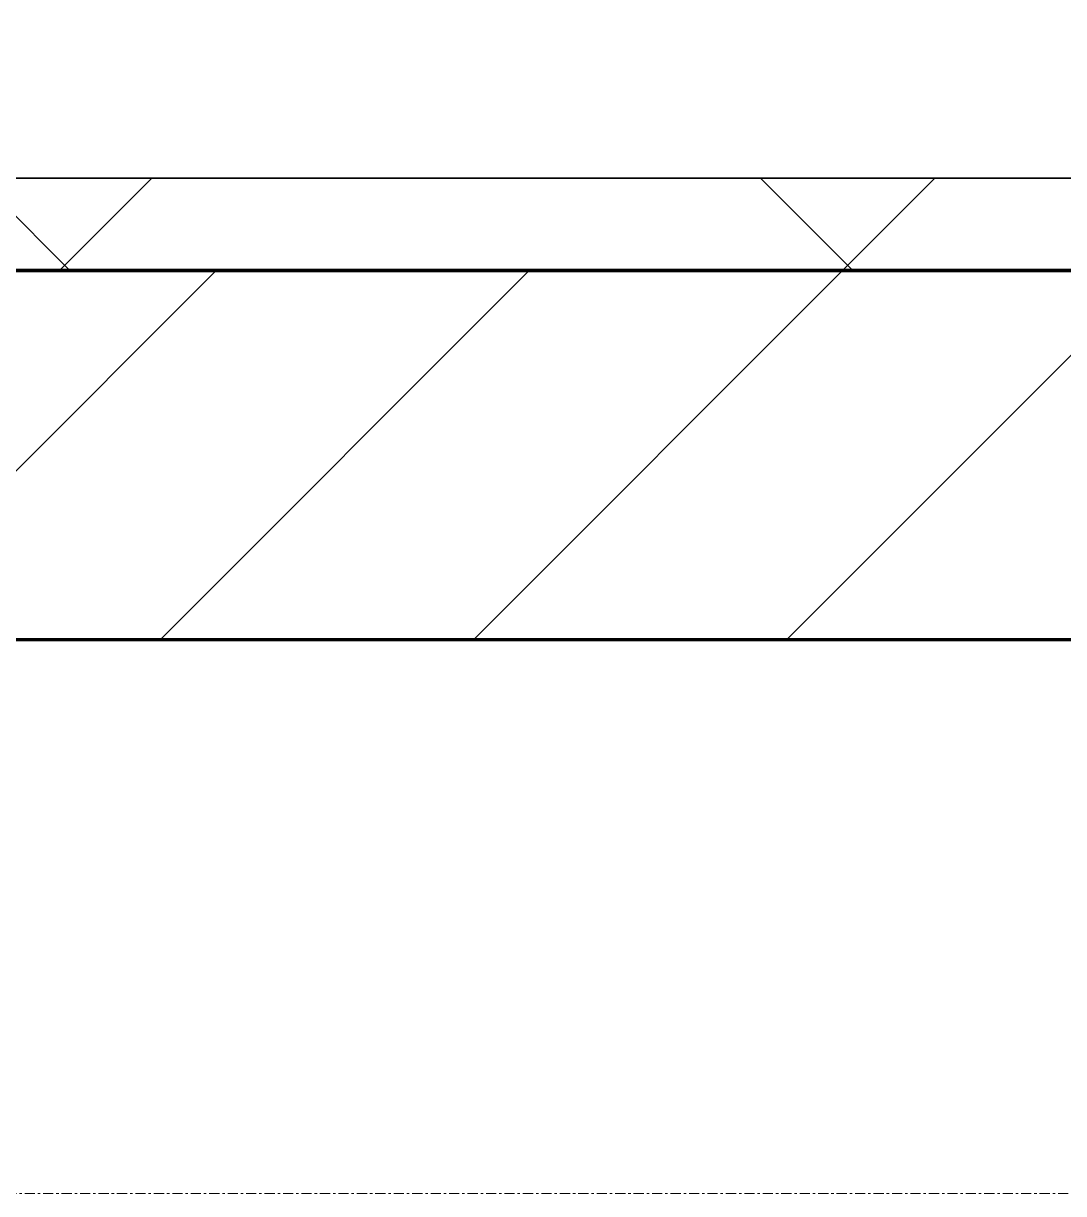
# Model space of a CAD drawing. Header units: millimetres. Extents: x -853432 to -773672, y -18171 to 22484.
# Drawn here: x -826489 to -825925, y -4321 to -3687 of the extents above; entities that cross this region are included whole.
import ezdxf
from ezdxf.xclip import XClip

# ---------------------------------------------------------------- set-up
doc = ezdxf.new("R2010")
doc.units = ezdxf.units.MM
doc.header["$XCLIPFRAME"] = 0
doc.linetypes.add('DPA_Grid _ Level 100', pattern=[10, 5.5, -1.6, 1.3, -1.6])
for name, color, linetype, lineweight in [('A-GLAZ-CURT', 2, 'Continuous', 9), ('A-WALL', 5, 'Continuous', 35), ('A-WALL-FNSH', 2, 'Continuous', 35), ('A-WALL-PATT', 1, 'Continuous', 35), ('S-GRID', 251, 'Continuous', 9)]:
    doc.layers.add(name, color=color, linetype=linetype, lineweight=lineweight)
doc.layers.add('A11_ALU.SOLID SHEET', color=2, linetype='Continuous')

# ---------------------------------------------------------------- blocks, each defined once
blk = doc.blocks.new('*U2464')
at = {"layer": 'S-GRID', "linetype": 'DPA_Grid _ Level 100'}
blk.add_line((57000, -7900), (-16649.52, -7900), dxfattribs=at)
blk = doc.blocks.new('PPLS-PP19_Custom Tile Pattern - Custom Tile Pattern-V101-4251-01 ENLARGED CONCOURSE LEVEL - REFLECTED CEILING PLAN - SHEET 2')
at = {"layer": 'A-GLAZ-CURT'}
for p, q in [((-300, 0), (300, 0)), ((300, 0), (-300, 0)), ((-222.32, 0), (-205, 0)), ((-205, 0), (-222.32, 0)), ((195.99, 0), (209.65, 0)), ((209.65, 0), (195.99, 0)), ((210.22, 0), (213.31, 0)), ((213.31, 0), (210.22, 0)), ((230.06, 0), (300, 0)), ((-300, -50), (300, -50)), ((300, -50), (-300, -50))]:
    blk.add_line(p, q, dxfattribs=at)
at = {"layer": 'A-GLAZ-CURT', "flags": 128}
for points in [[(-214.83, 0), (-207.71, 0), (-200.76, 0), (-194.02, 0), (-187.54, 0), (-181.38, 0), (-175.58, 0), (-170.25, 0), (-165.64, 0), (-162.01, 0), (-159.53, 0), (-157.46, 0), (-154.52, 0), (-149.42, 0), (-141.84, 0), (-132.81, 0), (-126.08, 0)], [(-203.46, 0), (-209.04, 0), (-215.73, 0), (-222.63, 0), (-229.72, 0), (-236.97, 0), (-244.39, 0), (-251.96, 0), (-259.67, 0), (-267.51, 0), (-275.48, 0), (-283.55, 0), (-291.73, 0), (-300, 0)], [(-134.52, 0), (-140.03, 0), (-145.5, 0), (-150.63, 0), (-155.53, 0), (-160.27, 0), (-164.95, 0), (-169.65, 0), (-174.47, 0), (-179.49, 0), (-184.81, 0), (-190.44, 0), (-196.37, 0), (-202.58, 0)], [(-125.17, 0), (-128.55, 0), (-134.16, 0)]]:
    blk.add_lwpolyline(points, dxfattribs=at)
at = {"layer": 'A-GLAZ-CURT'}
for points, knots in [([(-300, 0), (-284.65, 0), (-236.57, 0), (-174.61, 0), (-129.95, 0), (-110.8, 0), (-99.5, 0), (-91.46, 0)], [-5323.127839, -5323.127839, -5323.127839, -5323.127839, -4502.809032, -2700.551212, -1002.059161, -460.363443, 0, 0, 0, 0]), ([(-203.47, 0), (-206.99, 0), (-231.23, 0), (-262.56, 0), (-294.48, 0), (-300, 0)], [-15374.091084, -15374.091084, -15374.091084, -15374.091084, -15131.813646, -13729.592194, -13439.944408, -13439.944408, -13439.944408, -13439.944408]), ([(-137.88, 0), (-140.56, 0), (-147.66, 0), (-147.69, 0), (-158.72, 0), (-174.02, 0), (-185.59, 0), (-209.77, 0), (-232.01, 0), (-255.22, 0), (-262.59, 0), (-264.9, 0), (-265.4, 0)], [-3187.727384, -3187.727384, -3187.727384, -3187.727384, -2919.378265, -2477.344047, -2237.412286, -2029.680487, -1755.085331, -1400.429864, -858.079193, -543.655514, -208.940337, 0, 0, 0, 0]), ([(-258.6, 0), (-257.91, 0), (-254.26, 0), (-241.25, 0), (-225.99, 0), (-213.43, 0), (-207.06, 0), (-204.3, 0)], [-5722.54675, -5722.54675, -5722.54675, -5722.54675, -5657.471696, -5413.335975, -5017.494783, -4832.723979, -4685.575192, -4685.575192, -4685.575192, -4685.575192]), ([(-134.48, 0), (-136, 0), (-138.56, 0), (-149.31, 0), (-162.01, 0), (-177.91, 0), (-199.46, 0), (-216.65, 0), (-231.26, 0), (-233.46, 0), (-234, 0)], [-2691.152002, -2691.152002, -2691.152002, -2691.152002, -2418.507304, -2308.929706, -2113.765672, -1763.376603, -1422.553702, -978.033455, -846.069444, -682.911962, -682.911962, -682.911962, -682.911962]), ([(-223.63, 0), (-219.39, 0), (-212.19, 0), (-205.12, 0), (-203.47, 0)], [-5463.295695, -5463.295695, -5463.295695, -5463.295695, -5161.076232, -5068.793001, -5068.793001, -5068.793001, -5068.793001]), ([(-203.47, 0), (-203.38, 0), (-197.4, 0), (-185.8, 0), (-171.77, 0), (-158.7, 0), (-157.22, 0)], [-4670.834005, -4670.834005, -4670.834005, -4670.834005, -4666.091899, -4349.945572, -4000.813434, -3840.635403, -3840.635403, -3840.635403, -3840.635403]), ([(-202.92, 0), (-197.2, 0), (-186.6, 0), (-169.02, 0), (-152.12, 0), (-136.84, 0), (-127.33, 0), (-124.19, 0), (-123.43, 0), (-123.28, 0)], [-5058.607125, -5058.607125, -5058.607125, -5058.607125, -4739.070012, -4465.409639, -4149.119819, -3839.893365, -3647.167523, -3488.92562, -3439.852845, -3439.852845, -3439.852845, -3439.852845]), ([(-152.35, 0), (-151.03, 0), (-147.71, 0), (-143.57, 0), (-138.62, 0)], [-3494.978217, -3494.978217, -3494.978217, -3494.978217, -3371.022232, -3227.460399, -3227.460399, -3227.460399, -3227.460399]), ([(-134.49, 0), (-135.31, 0), (-139.98, 0), (-147.46, 0), (-150.03, 0), (-150.57, 0)], [-5555.250839, -5555.250839, -5555.250839, -5555.250839, -5508.838257, -5298.784692, -5196.16478, -5196.16478, -5196.16478, -5196.16478]), ([(-150.34, 0), (-150.07, 0), (-147.75, 0), (-142.6, 0), (-127.26, 0), (-107.3, 0), (-90.42, 0), (-75.26, 0), (-68.41, 0), (-65.12, 0), (-63.63, 0)], [-4948.728362, -4948.728362, -4948.728362, -4948.728362, -4883.323924, -4440.880425, -4054.690705, -3793.097032, -3402.597032, -3144.956779, -3050.982048, -2969.237017, -2969.237017, -2969.237017, -2969.237017]), ([(-65.85, 0), (-70.46, 0), (-83.95, 0), (-110.94, 0), (-130.52, 0), (-147.74, 0), (-149.07, 0)], [-7788.403577, -7788.403577, -7788.403577, -7788.403577, -7508.296369, -7004.680444, -6449.282163, -6277.220794, -6277.220794, -6277.220794, -6277.220794]), ([(-148.23, 0), (-146.94, 0), (-140.15, 0), (-137.64, 0), (-135.34, 0), (-134.77, 0)], [-6162.058746, -6162.058746, -6162.058746, -6162.058746, -6017.569127, -5560.701257, -5463.506987, -5463.506987, -5463.506987, -5463.506987]), ([(-86.16, 0), (-91.37, 0), (-104.13, 0), (-122.65, 0), (-139.03, 0), (-146.11, 0), (-146.95, 0)], [-1681.3698, -1681.3698, -1681.3698, -1681.3698, -1374.161226, -945.742622, -741.901385, -489.130243, -489.130243, -489.130243, -489.130243]), ([(-146.69, 0), (-146.59, 0), (-145.49, 0), (-140.59, 0), (-136.49, 0), (-134.93, 0)], [-420.34245, -420.34245, -420.34245, -420.34245, -406.956646, -290.263673, -210.171225, -210.171225, -210.171225, -210.171225]), ([(-134.6, 0), (-134.04, 0), (-132.27, 0), (-128.78, 0), (-126.5, 0)], [-5454.337409, -5454.337409, -5454.337409, -5454.337409, -5364.112219, -5231.017328, -5231.017328, -5231.017328, -5231.017328]), ([(-72.93, 0), (-75.51, 0), (-91.38, 0), (-114.07, 0), (-134.52, 0)], [-19442.345229, -19442.345229, -19442.345229, -19442.345229, -18935.241197, -17145.648796, -17145.648796, -17145.648796, -17145.648796]), ([(-127.41, 0), (-131.63, 0), (-133.16, 0), (-134.09, 0), (-134.15, 0)], [-8540.990293, -8540.990293, -8540.990293, -8540.990293, -8266.114998, -8246.473386, -8246.473386, -8246.473386, -8246.473386]), ([(-134.15, 0), (-133.32, 0), (-130.31, 0), (-117.33, 0), (-92.04, 0), (-74.02, 0), (-62.74, 0), (-60.36, 0), (-59.97, 0)], [-7657.439573, -7657.439573, -7657.439573, -7657.439573, -7293.749979, -6839.55839, -6236.997189, -5713.340575, -5140.470607, -5006.787413, -5006.787413, -5006.787413, -5006.787413]), ([(-118.78, 0), (-121.86, 0), (-125.68, 0), (-131.55, 0), (-133.86, 0)], [-5938.474035, -5938.474035, -5938.474035, -5938.474035, -5700.061948, -5567.319408, -5567.319408, -5567.319408, -5567.319408]), ([(-120.13, 0), (-120.14, 0), (-120.24, 0), (-121.3, 0), (-129.25, 0), (-133.82, 0)], [-2933.992132, -2933.992132, -2933.992132, -2933.992132, -2920.575025, -2840.280255, -2731.647847, -2731.647847, -2731.647847, -2731.647847]), ([(-113.43, 0), (-113.44, 0), (-113.96, 0), (-119.73, 0), (-125.43, 0), (-127.03, 0), (-127.41, 0)], [-328.499627, -328.499627, -328.499627, -328.499627, -282.672656, -98.539552, -24.539552, 0, 0, 0, 0]), ([(-126.5, 0), (-122.44, 0), (-108.71, 0), (-88.51, 0), (-72.74, 0), (-66.59, 0)], [-5231.017328, -5231.017328, -5231.017328, -5231.017328, -4994.692869, -4542.524482, -4110.085044, -4110.085044, -4110.085044, -4110.085044]), ([(-125.15, 0), (-124.93, 0), (-121.96, 0), (-113.01, 0), (-98.9, 0), (-85.29, 0), (-71.92, 0), (-66.32, 0), (-65.49, 0)], [-3362.7396, -3362.7396, -3362.7396, -3362.7396, -3342.215224, -3074.362186, -2902.289527, -2605.247022, -2322.099534, -2253.949912, -2253.949912, -2253.949912, -2253.949912]), ([(-122.08, 0), (-122.01, 0), (-121.69, 0), (-121.2, 0), (-120.88, 0)], [-3136.336417, -3136.336417, -3136.336417, -3136.336417, -3110.304437, -3035.164275, -3035.164275, -3035.164275, -3035.164275]), ([(-65.57, 0), (-69.61, 0), (-82.85, 0), (-99.51, 0), (-114.02, 0), (-117.28, 0), (-118.78, 0)], [-976.253315, -976.253315, -976.253315, -976.253315, -740.068933, -229.489605, -116.330425, 0, 0, 0, 0]), ([(-117.74, 0), (-117.19, 0), (-114.78, 0), (-113.43, 0), (-113.43, 0)], [-821.249067, -821.249067, -821.249067, -821.249067, -394.672656, -330.879064, -330.879064, -330.879064, -330.879064]), ([(-36.62, 0), (-36.62, 0), (-40.35, 0), (-44.32, 0), (-58.97, 0), (-85.2, 0), (-107.61, 0), (-116.56, 0), (-117.56, 0)], [-4069.478503, -4069.478503, -4069.478503, -4069.478503, -3858.647035, -3538.256648, -2842.901703, -2193.204658, -1433.981041, -985.49888, -985.49888, -985.49888, -985.49888]), ([(-115.82, 0), (-114.96, 0), (-110.41, 0), (-96.78, 0), (-71.33, 0), (-42.53, 0), (-13.28, 0), (-0.36, 0), (3.43, 0)], [-5724.064692, -5724.064692, -5724.064692, -5724.064692, -5430.283136, -5103.229623, -4799.173296, -4065.652676, -3589.737505, -3310.222536, -3310.222536, -3310.222536, -3310.222536]), ([(-65.58, 0), (-67.87, 0), (-78.24, 0), (-94, 0), (-112.01, 0), (-114.94, 0), (-115.63, 0)], [-1328.112012, -1328.112012, -1328.112012, -1328.112012, -1208.454564, -789.402658, -501.969187, -243.577221, -243.577221, -243.577221, -243.577221]), ([(-91.46, 0), (-90.09, 0), (-84.7, 0), (-77.43, 0), (-72.73, 0), (-72.64, 0), (-72.64, 0)], [-19832.387487, -19832.387487, -19832.387487, -19832.387487, -19753.885894, -19541.04734, -19478.625389, -19471.062469, -19471.062469, -19471.062469, -19471.062469]), ([(-65.55, 0), (-66.66, 0), (-73.73, 0), (-80.63, 0), (-86.16, 0)], [-2097.571909, -2097.571909, -2097.571909, -2097.571909, -2007.031671, -1681.3698, -1681.3698, -1681.3698, -1681.3698]), ([(-65.6, 0), (-66.1, 0), (-72.72, 0), (-77.83, 0), (-82.66, 0), (-83.28, 0), (-83.28, 0)], [-2034.659922, -2034.659922, -2034.659922, -2034.659922, -2006.592567, -1646.621388, -1424.436217, -1393.971743, -1393.971743, -1393.971743, -1393.971743]), ([(-83.28, 0), (-83.28, 0), (-82.91, 0), (-76.14, 0), (-62.97, 0), (-48.14, 0), (-36.49, 0), (-33.57, 0), (-29.94, 0), (-28.57, 0)], [-1393.4169, -1393.4169, -1393.4169, -1393.4169, -1353.722004, -1274.333717, -1073.56893, -651.549973, -296.515819, -83.513472, 0, 0, 0, 0]), ([(2.97, 0), (-1.79, 0), (-21, 0), (-47.14, 0), (-64.67, 0), (-66.08, 0)], [-3997.158779, -3997.158779, -3997.158779, -3997.158779, -3745.412743, -2981.410125, -2557.759638, -2557.759638, -2557.759638, -2557.759638]), ([(-26.75, 0), (-27.82, 0), (-36.18, 0), (-49.45, 0), (-61, 0), (-65.58, 0)], [-8718.362214, -8718.362214, -8718.362214, -8718.362214, -8532.293389, -8073.216054, -7793.874339, -7793.874339, -7793.874339, -7793.874339]), ([(-65.52, 0), (-64.46, 0), (-59.28, 0), (-54.4, 0), (-48.53, 0), (-30.79, 0), (-18.88, 0), (-2.21, 0), (3.44, 0)], [-4084.634736, -4084.634736, -4084.634736, -4084.634736, -4008.285538, -3689.699207, -3546.54457, -3315.260113, -2864.387349, -2513.176392, -2513.176392, -2513.176392, -2513.176392]), ([(-29.03, 0), (-33.97, 0), (-43.74, 0), (-55.8, 0), (-63.26, 0), (-65.46, 0)], [-2680.714891, -2680.714891, -2680.714891, -2680.714891, -2413.671296, -2161.752162, -2037.343317, -2037.343317, -2037.343317, -2037.343317]), ([(-65.06, 0), (-64.99, 0), (-62.57, 0), (-53.63, 0), (-34.42, 0), (-29.82, 0), (-29.19, 0)], [-2331.675955, -2331.675955, -2331.675955, -2331.675955, -2315.303971, -1809.437387, -963.711516, -666.19313, -666.19313, -666.19313, -666.19313]), ([(9.32, 0), (9.08, 0), (7.65, 0), (2.57, 0), (-12.23, 0), (-25.64, 0), (-40, 0), (-53.92, 0), (-62.49, 0), (-64.92, 0)], [-2922.926651, -2922.926651, -2922.926651, -2922.926651, -2882.788014, -2720.818881, -2518.50168, -2125.455881, -1792.521578, -1466.981642, -1339.674715, -1339.674715, -1339.674715, -1339.674715]), ([(-36.33, 0), (-36.43, 0), (-37.27, 0), (-45.02, 0), (-46.13, 0), (-56.72, 0), (-63.69, 0), (-64.88, 0)], [-1855.773136, -1855.773136, -1855.773136, -1855.773136, -1810.870157, -1672.078046, -1405.135169, -1060.00838, -989.745672, -989.745672, -989.745672, -989.745672]), ([(-63.63, 0), (-61.49, 0), (-57.39, 0), (-54.49, 0), (-45.2, 0), (-40.79, 0), (-40.46, 0), (-40.44, 0)], [-2969.237017, -2969.237017, -2969.237017, -2969.237017, -2851.217951, -2734.127174, -2474.780881, -2410.990208, -2350.645972, -2350.645972, -2350.645972, -2350.645972]), ([(-58.83, 0), (-58.37, 0), (-57.29, 0), (-54.23, 0), (-46.33, 0), (-42.62, 0), (-41.76, 0)], [-4859.52896, -4859.52896, -4859.52896, -4859.52896, -4680.891996, -4469.85053, -4321.566175, -4270.495146, -4270.495146, -4270.495146, -4270.495146]), ([(-51.83, 0), (-51.83, 0), (-51.78, 0), (-47.4, 0), (-46.01, 0), (-40.22, 0), (-36.78, 0)], [-632.814994, -632.814994, -632.814994, -632.814994, -627.965721, -508.377888, -260.442412, 0, 0, 0, 0]), ([(76.63, 0), (74.8, 0), (67.65, 0), (53.52, 0), (37, 0), (24.07, 0), (12.82, 0), (-2.9, 0), (-20.62, 0), (-32.81, 0), (-44.85, 0), (-51.43, 0), (-51.79, 0)], [-3095.572228, -3095.572228, -3095.572228, -3095.572228, -2950.589685, -2634.532728, -2313.748533, -2106.613311, -1925.670641, -1617.263037, -1290.787923, -1039.307308, -819.71621, -644.910881, -644.910881, -644.910881, -644.910881]), ([(-41.76, 0), (-39.9, 0), (-37.72, 0), (-36.92, 0), (-36.77, 0)], [-4270.495146, -4270.495146, -4270.495146, -4270.495146, -4161.040818, -4106.245333, -4106.245333, -4106.245333, -4106.245333]), ([(-36.78, 0), (-32.43, 0), (-19.22, 0), (8.83, 0), (42.42, 0), (64.91, 0), (72.32, 0)], [-6191.144455, -6191.144455, -6191.144455, -6191.144455, -5862.463379, -5340.621928, -4573.028122, -4142.088844, -4142.088844, -4142.088844, -4142.088844]), ([(-36.29, 0), (-36.29, 0), (-34.66, 0), (-28.88, 0), (-26.95, 0), (-26.54, 0)], [-9150.272121, -9150.272121, -9150.272121, -9150.272121, -9057.163041, -8919.836787, -8834.607043, -8834.607043, -8834.607043, -8834.607043]), ([(2.81, 0), (-4.74, 0), (-16.67, 0), (-34.76, 0), (-36.04, 0)], [-9880.810509, -9880.810509, -9880.810509, -9880.810509, -9424.652049, -9182.880979, -9182.880979, -9182.880979, -9182.880979]), ([(-33.34, 0), (-33.34, 0), (-32.93, 0), (-31.16, 0), (-30.52, 0)], [-2415.024266, -2415.024266, -2415.024266, -2415.024266, -2357.633367, -2323.618664, -2323.618664, -2323.618664, -2323.618664]), ([(3.35, 0), (2.55, 0), (-4.89, 0), (-17.84, 0), (-30.57, 0), (-31.82, 0), (-32, 0)], [-3374.087445, -3374.087445, -3374.087445, -3374.087445, -3333.063701, -2994.501669, -2698.150104, -2614.070998, -2614.070998, -2614.070998, -2614.070998]), ([(-30.76, 0), (-30.73, 0), (-29.99, 0), (-23.47, 0), (-15.75, 0), (-15.19, 0)], [-54176.191683, -54176.191683, -54176.191683, -54176.191683, -54157.274271, -53749.15266, -53717.791567, -53717.791567, -53717.791567, -53717.791567]), ([(-30.52, 0), (-27.11, 0), (-17.83, 0), (5.99, 0), (22.06, 0), (37.44, 0), (45.92, 0), (57.76, 0), (64.47, 0), (72.74, 0), (75.22, 0), (76.03, 0), (76.21, 0)], [-2323.618664, -2323.618664, -2323.618664, -2323.618664, -2142.497158, -1716.209403, -1206.526904, -1089.329421, -901.315459, -753.071572, -495.328968, -421.953223, -334.951786, -290.452333, -290.452333, -290.452333, -290.452333]), ([(-13, 0), (-14.35, 0), (-17.68, 0), (-25.97, 0), (-29.52, 0), (-30.21, 0)], [-55207.591944, -55207.591944, -55207.591944, -55207.591944, -54789.006179, -54461.685999, -54290.791712, -54290.791712, -54290.791712, -54290.791712]), ([(3.43, 0), (2.72, 0), (-2.67, 0), (-13.89, 0), (-24.92, 0), (-29.03, 0)], [-3348.927966, -3348.927966, -3348.927966, -3348.927966, -3285.499107, -2903.012179, -2680.714891, -2680.714891, -2680.714891, -2680.714891]), ([(-28.98, 0), (-28.66, 0), (-27.39, 0), (-24.45, 0), (-22.56, 0)], [-166.548282, -166.548282, -166.548282, -166.548282, -102.06493, 0, 0, 0, 0]), ([(-28.57, 0), (-26.93, 0), (-20.29, 0), (-11.45, 0), (-1.78, 0), (3.29, 0)], [-5361.429781, -5361.429781, -5361.429781, -5361.429781, -5261.36855, -5050.479954, -4785.90057, -4785.90057, -4785.90057, -4785.90057]), ([(-22.56, 0), (-20.27, 0), (-17.03, 0), (-11.36, 0), (-7.66, 0), (-6.6, 0), (-6.44, 0)], [-56468.192263, -56468.192263, -56468.192263, -56468.192263, -56344.022017, -56303.229861, -56166.290093, -56124.392176, -56124.392176, -56124.392176, -56124.392176]), ([(-6.54, 0), (-6.73, 0), (-7.2, 0), (-7.6, 0), (-7.79, 0)], [-56009.792147, -56009.792147, -56009.792147, -56009.792147, -55949.290093, -55895.192118, -55895.192118, -55895.192118, -55895.192118]), ([(-2.63, 0), (-2.47, 0), (-1.52, 0), (1.24, 0), (3.34, 0)], [-226.825321, -226.825321, -226.825321, -226.825321, -220.269177, -211.313625, -211.313625, -211.313625, -211.313625]), ([(3.31, 0), (2.33, 0), (0.21, 0), (-1.67, 0), (-2.25, 0)], [-254.915932, -254.915932, -254.915932, -254.915932, -246.234814, -234.646884, -234.646884, -234.646884, -234.646884]), ([(3.35, 0), (4.05, 0), (16.45, 0), (42.82, 0), (88.72, 0), (120.63, 0), (138.28, 0), (138.53, 0)], [-431.982743, -431.982743, -431.982743, -431.982743, -429.606584, -390.253598, -346.313304, -291.370682, -290.5735, -290.5735, -290.5735, -290.5735]), ([(31.18, 0), (25.97, 0), (16.8, 0), (7.48, 0), (3.36, 0)], [-4496.803627, -4496.803627, -4496.803627, -4496.803627, -4222.080604, -4004.009765, -4004.009765, -4004.009765, -4004.009765]), ([(30.82, 0), (29.27, 0), (20.27, 0), (11.14, 0), (3.36, 0)], [-10462.034656, -10462.034656, -10462.034656, -10462.034656, -10363.088938, -9892.0002, -9892.0002, -9892.0002, -9892.0002]), ([(3.43, 0), (4.55, 0), (8, 0), (15.97, 0), (22.54, 0), (24.49, 0)], [-211.182196, -211.182196, -211.182196, -211.182196, -206.416616, -198.214427, -187.717507, -187.717507, -187.717507, -187.717507]), ([(70.61, 0), (66.16, 0), (55.8, 0), (39.61, 0), (25.57, 0), (11.62, 0), (4.21, 0)], [-4647.237329, -4647.237329, -4647.237329, -4647.237329, -4326.416877, -4098.545751, -3766.694881, -3388.610552, -3388.610552, -3388.610552, -3388.610552]), ([(8.33, 0), (8.19, 0), (7.49, 0), (5.88, 0), (4.3, 0)], [-3574.286521, -3574.286521, -3574.286521, -3574.286521, -3526.962355, -3375.715047, -3375.715047, -3375.715047, -3375.715047]), ([(4.31, 0), (4.35, 0), (7.22, 0), (9.64, 0), (10.14, 0), (10.18, 0)], [-3288.292483, -3288.292483, -3288.292483, -3288.292483, -3285.047089, -3066.359526, -3044.715262, -3044.715262, -3044.715262, -3044.715262]), ([(72.04, 0), (67.35, 0), (55.09, 0), (35.84, 0), (15.37, 0), (7.78, 0), (4.43, 0)], [-344.148763, -344.148763, -344.148763, -344.148763, -330.153101, -307.516438, -285.83788, -258.111572, -258.111572, -258.111572, -258.111572]), ([(4.44, 0), (7.66, 0), (13.56, 0), (21.24, 0), (24.62, 0), (24.72, 0), (24.72, 0)], [-4765.715361, -4765.715361, -4765.715361, -4765.715361, -4596.498881, -4445.288762, -4384.376941, -4376.041937, -4376.041937, -4376.041937, -4376.041937]), ([(4.49, 0), (5.28, 0), (11.25, 0), (15.02, 0), (22.91, 0), (31, 0), (39.04, 0), (51.19, 0), (58.74, 0), (61.34, 0), (61.45, 0)], [-2490.960632, -2490.960632, -2490.960632, -2490.960632, -2439.246196, -2084.094819, -1956.422387, -1818.904206, -1645.594513, -1443.202566, -1228.752106, -1120.932285, -1120.932285, -1120.932285, -1120.932285]), ([(24.69, 0), (24.54, 0), (20.99, 0), (15.48, 0), (10.8, 0), (9.63, 0)], [-4368.572414, -4368.572414, -4368.572414, -4368.572414, -4306.476363, -4080.000647, -3772.857994, -3772.857994, -3772.857994, -3772.857994]), ([(18.16, 0), (19.15, 0), (24.25, 0), (25.66, 0), (26.12, 0)], [-5700.113719, -5700.113719, -5700.113719, -5700.113719, -5554.232259, -5302.431367, -5302.431367, -5302.431367, -5302.431367]), ([(114.39, 0), (114.2, 0), (112.08, 0), (105.42, 0), (92.38, 0), (85.59, 0), (74.4, 0), (62.26, 0), (51.85, 0), (43.81, 0), (29.53, 0), (20.67, 0), (18.85, 0), (18.16, 0)], [-8148.58938, -8148.58938, -8148.58938, -8148.58938, -8105.191388, -7723.759874, -7531.75727, -7135.649961, -6924.452779, -6738.82075, -6548.303034, -6314.283804, -6135.05769, -5972.647715, -5832.674503, -5832.674503, -5832.674503, -5832.674503]), ([(27.44, 0), (27.9, 0), (29.54, 0), (38.07, 0), (52.9, 0), (66.63, 0), (72.34, 0)], [-5037.309798, -5037.309798, -5037.309798, -5037.309798, -4887.603822, -4705.298446, -4353.683244, -3990.32957, -3990.32957, -3990.32957, -3990.32957]), ([(27.89, 0), (29.09, 0), (33.4, 0), (48.37, 0), (71.92, 0), (100.57, 0), (116.36, 0), (128.63, 0), (128.95, 0)], [-147.777612, -147.777612, -147.777612, -147.777612, -135.792042, -118.513713, -97.899267, -63.759246, -39.050993, -35.895543, -35.895543, -35.895543, -35.895543]), ([(53.18, 0), (53.06, 0), (52.22, 0), (44.99, 0), (36.46, 0), (30.82, 0)], [-622.740158, -622.740158, -622.740158, -622.740158, -566.066452, -360.610861, 0, 0, 0, 0]), ([(136.44, 0), (121.66, 0), (86.93, 0), (51.16, 0), (31.18, 0)], [-106.750556, -106.750556, -106.750556, -106.750556, -59.610984, 0, 0, 0, 0]), ([(168.37, 0), (167.68, 0), (162.47, 0), (147.02, 0), (109.77, 0), (76.86, 0), (57.82, 0), (46.51, 0), (41.18, 0), (36.02, 0), (35.54, 0), (35.54, 0)], [-543.375029, -543.375029, -543.375029, -543.375029, -530.793311, -458.593899, -401.860199, -357.622665, -341.267687, -334.000314, -326.15566, -319.318397, -317.489778, -317.489778, -317.489778, -317.489778]), ([(36.29, 0), (37.77, 0), (48.82, 0), (64.79, 0), (95.91, 0), (124.45, 0), (132.42, 0), (134.6, 0)], [-314.598523, -314.598523, -314.598523, -314.598523, -305.899624, -287.17622, -249.500363, -194.761443, -152.241002, -152.241002, -152.241002, -152.241002]), ([(61.47, 0), (61.47, 0), (61.21, 0), (54.61, 0), (53.71, 0), (53.56, 0)], [-1113.311073, -1113.311073, -1113.311073, -1113.311073, -1096.402191, -891.204116, -747.28819, -747.28819, -747.28819, -747.28819]), ([(76.22, 0), (75.58, 0), (73.64, 0), (71.05, 0), (70.61, 0)], [-193.634889, -193.634889, -193.634889, -193.634889, -31.537676, 0, 0, 0, 0]), ([(103.09, 0), (101.08, 0), (90.96, 0), (80.58, 0), (72.3, 0)], [-375.435014, -375.435014, -375.435014, -375.435014, -369.147452, -344.408246, -344.408246, -344.408246, -344.408246]), ([(72.97, 0), (73.22, 0), (76.54, 0), (84.83, 0), (86.01, 0), (92.51, 0), (94.33, 0)], [-3976.823525, -3976.823525, -3976.823525, -3976.823525, -3960.84581, -3759.045785, -3336.541051, -2783.776468, -2783.776468, -2783.776468, -2783.776468]), ([(73.07, 0), (73.64, 0), (78.01, 0), (82.12, 0), (83.66, 0)], [-4127.429637, -4127.429637, -4127.429637, -4127.429637, -4094.177415, -3869.465285, -3869.465285, -3869.465285, -3869.465285]), ([(94.4, 0), (94.4, 0), (94.64, 0), (99.11, 0), (108.97, 0), (120.79, 0), (132.66, 0), (139.91, 0), (141.24, 0)], [-2348.345796, -2348.345796, -2348.345796, -2348.345796, -2310.419338, -2233.599744, -2052.234781, -1843.028543, -1530.39897, -1458.938557, -1458.938557, -1458.938557, -1458.938557]), ([(129.02, 0), (129.02, 0), (124.41, 0), (122.35, 0), (114.96, 0), (108.04, 0), (103.09, 0)], [-35.386604, -35.386604, -35.386604, -35.386604, -31.430235, -22.807238, -15.488593, 0, 0, 0, 0]), ([(141.28, 0), (138.67, 0), (133.89, 0), (126.24, 0), (118.6, 0), (114.23, 0), (111.98, 0), (105.66, 0), (105.23, 0), (105.23, 0)], [-9840.546793, -9840.546793, -9840.546793, -9840.546793, -9677.714971, -9567.007022, -9453.21225, -9220.200448, -9012.77275, -8966.157302, -8929.495943, -8929.495943, -8929.495943, -8929.495943]), ([(105.26, 0), (105.52, 0), (111.01, 0), (112.65, 0), (113.59, 0)], [-8920.561005, -8920.561005, -8920.561005, -8920.561005, -8814.835624, -8577.462505, -8577.462505, -8577.462505, -8577.462505]), ([(128.58, 0), (128.8, 0), (130.16, 0), (139.26, 0), (152.67, 0), (161.24, 0), (162.19, 0), (162.75, 0)], [-633.326174, -633.326174, -633.326174, -633.326174, -627.736123, -618.981161, -602.094757, -592.980799, -581.414464, -581.414464, -581.414464, -581.414464]), ([(137.1, 0), (136, 0), (133.64, 0), (129.87, 0), (129.11, 0)], [-670.405967, -670.405967, -670.405967, -670.405967, -651.020627, -640.742133, -640.742133, -640.742133, -640.742133]), ([(141.29, 0), (148.07, 0), (164.59, 0), (185.23, 0), (193.62, 0), (194.69, 0), (194.79, 0)], [-1458.168626, -1458.168626, -1458.168626, -1458.168626, -1095.004608, -529.74427, -295.064701, -265.121568, -265.121568, -265.121568, -265.121568]), ([(157.9, 0), (156.77, 0), (151.85, 0), (146.05, 0), (142.4, 0)], [-10292.955006, -10292.955006, -10292.955006, -10292.955006, -10098.273015, -9864.081881, -9864.081881, -9864.081881, -9864.081881]), ([(193.8, 0), (193.33, 0), (190.11, 0), (183.13, 0), (171, 0), (161.95, 0), (161.28, 0), (158.35, 0), (157.85, 0), (157.77, 0)], [-11665.349007, -11665.349007, -11665.349007, -11665.349007, -11565.880756, -11105.624034, -10839.086983, -10768.332124, -10666.779182, -10580.760289, -10550.278881, -10550.278881, -10550.278881, -10550.278881]), ([(209.53, 0), (208.11, 0), (193.7, 0), (177.41, 0), (159.34, 0), (158.33, 0), (158.3, 0)], [-192.73867, -192.73867, -192.73867, -192.73867, -187.987675, -143.776725, -129.632772, -123.352749, -123.352749, -123.352749, -123.352749]), ([(159.07, 0), (159.13, 0), (160.84, 0), (165.21, 0), (174.15, 0), (185.98, 0), (208.82, 0), (219.42, 0), (230.06, 0)], [-115.643202, -115.643202, -115.643202, -115.643202, -114.681583, -87.660824, -65.295536, -41.623857, -24.459831, 0, 0, 0, 0]), ([(162.75, 0), (165.4, 0), (170.91, 0), (172.61, 0), (172.61, 0)], [-111.264224, -111.264224, -111.264224, -111.264224, -56.742688, -19.085662, -19.085662, -19.085662, -19.085662]), ([(209.95, 0), (208.01, 0), (196.2, 0), (182.99, 0), (174.27, 0), (169.67, 0), (168.99, 0)], [-8813.02241, -8813.02241, -8813.02241, -8813.02241, -8717.832359, -8253.978395, -8152.463617, -8069.855175, -8069.855175, -8069.855175, -8069.855175]), ([(210.18, 0), (208.35, 0), (202.78, 0), (187.54, 0), (175.3, 0), (169.49, 0)], [-194.454786, -194.454786, -194.454786, -194.454786, -184.406837, -162.427601, -142.916156, -142.916156, -142.916156, -142.916156]), ([(171.51, 0), (176.48, 0), (193.23, 0), (201.73, 0), (207.19, 0), (209.69, 0), (210.19, 0)], [-7971.819559, -7971.819559, -7971.819559, -7971.819559, -7784.112253, -7606.717214, -7289.299508, -7212.453922, -7212.453922, -7212.453922, -7212.453922]), ([(172.07, 0), (177.66, 0), (187.87, 0), (201.08, 0), (207.47, 0), (213.96, 0), (215.11, 0)], [-255.364076, -255.364076, -255.364076, -255.364076, -237.955587, -223.92608, -215.862851, -208.75215, -208.75215, -208.75215, -208.75215]), ([(300, 0), (286.53, 0), (256.04, 0), (225.48, 0), (210.18, 0)], [-285.253232, -285.253232, -285.253232, -285.253232, -244.693688, -193.463038, -193.463038, -193.463038, -193.463038]), ([(215.22, 0), (214.62, 0), (212.66, 0), (210.92, 0), (210.18, 0)], [-203.825446, -203.825446, -203.825446, -203.825446, -198.527383, -194.463812, -194.463812, -194.463812, -194.463812]), ([(247.1, 0), (246.76, 0), (245.04, 0), (238.34, 0), (226.56, 0), (221.89, 0), (214.26, 0), (210.2, 0)], [-9649.085549, -9649.085549, -9649.085549, -9649.085549, -9581.591397, -9406.094246, -9221.510254, -9016.44624, -8816.994064, -8816.994064, -8816.994064, -8816.994064]), ([(210.85, 0), (211.78, 0), (216.42, 0), (241.96, 0), (266.73, 0), (281.71, 0), (291.71, 0), (296.52, 0), (297.86, 0), (298.09, 0)], [-7179.657833, -7179.657833, -7179.657833, -7179.657833, -7042.621073, -6582.165592, -6068.460911, -5766.029927, -5566.724884, -5280.360606, -5199.253518, -5199.253518, -5199.253518, -5199.253518]), ([(300, 0), (288.22, 0), (262, 0), (230.43, 0), (219.94, 0), (219.02, 0)], [-12528.858583, -12528.858583, -12528.858583, -12528.858583, -11905.454923, -11162.864862, -10856.732305, -10856.732305, -10856.732305, -10856.732305]), ([(219.9, 0), (220.86, 0), (227.84, 0), (242.06, 0), (246.54, 0), (246.96, 0)], [-10670.940496, -10670.940496, -10670.940496, -10670.940496, -10511.382485, -9925.173265, -9834.877357, -9834.877357, -9834.877357, -9834.877357]), ([(284.76, 0), (284.76, 0), (285.09, 0), (287.47, 0), (293.59, 0), (297.76, 0), (300, 0)], [-4110.630118, -4110.630118, -4110.630118, -4110.630118, -4053.389046, -3959.664717, -3862.421465, -3746.95702, -3746.95702, -3746.95702, -3746.95702]), ([(297.38, 0), (295.84, 0), (291.62, 0), (285.38, 0), (284.87, 0)], [-4803.172655, -4803.172655, -4803.172655, -4803.172655, -4358.271401, -4143.037883, -4143.037883, -4143.037883, -4143.037883])]:
    blk.add_open_spline(points, degree=3, knots=knots, dxfattribs=at)
for points in [[(-135.39, 0), (-155.39, 0), (-178.03, 0), (-203.34, 0)], [(-134.51, 0), (-130.59, 0), (-127.35, 0), (-125.15, 0)], [(-63.96, 0), (-64.03, 0), (-64.58, 0), (-65.4, 0)], [(-39.84, 0), (-39.08, 0), (-38.11, 0), (-37.36, 0)], [(-15.19, 0), (-13.28, 0), (-5.66, 0), (2.7, 0)], [(24.49, 0), (25.23, 0), (25.72, 0), (26.04, 0)], [(80.35, 0), (79.57, 0), (78.27, 0), (76.63, 0)], [(84.06, 0), (83.48, 0), (82.41, 0), (81.72, 0)], [(168.74, 0), (168.74, 0), (169.81, 0), (171.51, 0)], [(195.11, 0), (194.91, 0), (194.44, 0), (193.8, 0)]]:
    blk.add_open_spline(points, degree=3, dxfattribs=at)
blk = doc.blocks.new('PPLS-PP19_Custom Tile Pattern - Custom Tile Pattern-V102-4251-01 ENLARGED CONCOURSE LEVEL - REFLECTED CEILING PLAN - SHEET 2')
at = {"layer": 'A-GLAZ-CURT'}
for p, q in [((-300, 0), (-122.37, 0)), ((299.61, 0), (-300, 0)), ((-293.07, 0), (-275.75, 0)), ((-275.75, 0), (-293.07, 0)), ((-300, -50), (299.61, -50)), ((299.61, -50), (-300, -50))]:
    blk.add_line(p, q, dxfattribs=at)
at = {"layer": 'A-GLAZ-CURT', "flags": 128}
for points in [[(-300, 0), (-291.56, 0), (-283.3, 0), (-275.2, 0), (-267.26, 0), (-259.45, 0), (-251.93, 0)], [(-251.96, 0), (-259.67, 0), (-267.51, 0), (-275.48, 0), (-283.55, 0), (-291.73, 0), (-300, 0)], [(-125.17, 0), (-128.55, 0), (-134.16, 0), (-140.03, 0), (-145.5, 0), (-150.63, 0), (-155.53, 0), (-160.27, 0), (-164.95, 0), (-169.65, 0), (-174.47, 0), (-179.49, 0), (-184.81, 0), (-190.44, 0), (-196.37, 0), (-202.58, 0), (-209.04, 0), (-215.73, 0), (-222.63, 0), (-229.72, 0), (-236.97, 0), (-244.39, 0), (-251.93, 0)], [(-251.77, 0), (-244.2, 0), (-236.74, 0), (-229.36, 0), (-222.06, 0), (-214.83, 0), (-207.71, 0), (-200.76, 0), (-194.02, 0), (-187.54, 0), (-181.38, 0), (-175.58, 0), (-170.25, 0), (-165.64, 0), (-162.01, 0), (-159.53, 0), (-157.46, 0), (-154.52, 0), (-149.42, 0), (-141.84, 0), (-132.81, 0), (-126.08, 0)]]:
    blk.add_lwpolyline(points, dxfattribs=at)
at = {"layer": 'A-GLAZ-CURT'}
for points, knots in [([(-300, 0), (-284.65, 0), (-268.39, 0), (-253.32, 0), (-252.19, 0)], [-5323.127839, -5323.127839, -5323.127839, -5323.127839, -4502.809032, -4435.939865, -4435.939865, -4435.939865, -4435.939865]), ([(-253.04, 0), (-262.78, 0), (-278.03, 0), (-294.48, 0), (-300, 0)], [-14311.641192, -14311.641192, -14311.641192, -14311.641192, -13729.592194, -13439.944408, -13439.944408, -13439.944408, -13439.944408]), ([(-137.88, 0), (-140.56, 0), (-147.66, 0), (-147.69, 0), (-158.72, 0), (-174.02, 0), (-185.59, 0), (-209.77, 0), (-232.01, 0), (-255.22, 0), (-262.59, 0), (-264.9, 0), (-265.4, 0)], [-3187.727384, -3187.727384, -3187.727384, -3187.727384, -2919.378265, -2477.344047, -2237.412286, -2029.680487, -1755.085331, -1400.429864, -858.079193, -543.655514, -208.940337, 0, 0, 0, 0]), ([(-258.6, 0), (-257.91, 0), (-256.1, 0), (-253.78, 0), (-252.33, 0)], [-5722.54675, -5722.54675, -5722.54675, -5722.54675, -5657.471696, -5568.921334, -5568.921334, -5568.921334, -5568.921334]), ([(-251.94, 0), (-249.5, 0), (-239.46, 0), (-225.99, 0), (-213.1, 0), (-200.2, 0), (-191, 0), (-184.75, 0), (-183.92, 0)], [-5560.965783, -5560.965783, -5560.965783, -5560.965783, -5413.335975, -5017.494783, -4832.723979, -4666.091899, -4349.945572, -4301.511651, -4301.511651, -4301.511651, -4301.511651]), ([(-182.99, 0), (-192.92, 0), (-214.74, 0), (-238.61, 0), (-251.92, 0)], [-15858.400238, -15858.400238, -15858.400238, -15858.400238, -15131.813646, -14333.949013, -14333.949013, -14333.949013, -14333.949013])]:
    blk.add_open_spline(points, degree=3, knots=knots, dxfattribs=at)
blk.add_open_spline([(-251.92, 0), (-225.83, 0), (-203.32, 0), (-183.21, 0)], degree=3, dxfattribs=at)
blk = doc.blocks.new('*U634')
at = {"layer": 'A-GLAZ-CURT'}
for name, p in [('PPLS-PP19_Custom Tile Pattern - Custom Tile Pattern-V101-4251-01 ENLARGED CONCOURSE LEVEL - REFLECTED CEILING PLAN - SHEET 2', (9602.37, -7350)), ('PPLS-PP19_Custom Tile Pattern - Custom Tile Pattern-V102-4251-01 ENLARGED CONCOURSE LEVEL - REFLECTED CEILING PLAN - SHEET 2', (10202.37, -7350))]:
    blk.add_blockref(name, p, dxfattribs=at)
blk = doc.blocks.new('*U1213')
blk.add_lwpolyline([(22690, -750), (19166.45, -750), (19116.45, -700), (18966.44, -550), (-101025.39, -550), (-101025.39, -6704.96), (-96300, -6704.96), (-96300, -7350), (-94497.63, -7350), (17250, -7350), (17250, -6849.96), (18300, -6849.96), (22690, -6849.96)], close=True)

msp = doc.modelspace()

# ---------------------------------------------------------------- block references
at = {"layer": 'A11_ALU.SOLID SHEET'}
ref = msp.add_blockref('*U1213', (-744682.37, 3579.02), dxfattribs=at)
XClip(ref).set_block_clipping_path([(-104690.1238047112, -9620.0029952966), (-34092.6543255156, 14392.9971737705)])

# ---------------------------------------------------------------- next in the draw order: hatches: boundary and pattern name
at = {"layer": 'A-WALL-PATT', "lineweight": 9}
h = msp.add_hatch(dxfattribs=at)
h.set_pattern_fill('FP_4', color=256, style=0, pattern_type=2)
h.set_pattern_definition([(45, (0, 0), (-212.13203, 212.13203), []), (135, (0, 0), (-212.13203, -212.13203), [])])
h.paths.add_polyline_path([(-779464.45, -3820.98), (-778775.03, -3820.98), (-778775.03, -3770.98), (-827933.88, -3770.98), (-828045.79, -3820.98), (-779602.34, -3820.98)])
h.paths.add_polyline_path([(-828965.42, -3820.98), (-828156.1, -3820.98), (-828044.19, -3770.98), (-841032.37, -3770.98), (-841032.37, -3820.98), (-829103.3, -3820.98)])
h = msp.add_hatch(dxfattribs=at)
h.set_pattern_fill('FP_2', color=256, style=0, pattern_type=2)
h.set_pattern_definition([(45, (0, 0), (-84.852814, 84.852814), [])])
h.paths.add_polyline_path([(-779326.57, -4020.98), (-778775.03, -4020.98), (-778775.03, -3820.98), (-828045.79, -3820.98), (-828336.65, -3950.93), (-828355, -3909.85), (-828156.1, -3820.98), (-841232.37, -3820.98), (-841232.37, -4020.98), (-779878.11, -4020.98)])
h.paths.add_polyline_path([(-828280, -3860.98), (-828285, -3859.64), (-828288.66, -3855.98), (-828289.66, -3848.39), (-828287.07, -3844.76), (-828282.59, -3841.32), (-828280, -3840.98), (-828272.93, -3843.91), (-828270.34, -3848.39), (-828270.34, -3851.81), (-828272.93, -3858.05), (-828279.18, -3860.64)])

# ---------------------------------------------------------------- next in the draw order: linework, layer by layer
at = {"layer": 'A-WALL', "color": 7, "lineweight": 70}
for p, q in [((-827180, -3820.98), (-823580, -3820.98)), ((-823580, -3820.98), (-827180, -3820.98)), ((-823580, -4020.98), (-827180, -4020.98))]:
    msp.add_line(p, q, dxfattribs=at)
at = {"layer": 'A-WALL-FNSH', "color": 250}
msp.add_line((-827180, -3770.98), (-823580, -3770.98), dxfattribs=at)

# ---------------------------------------------------------------- next in the draw order: block references
for name in ['*U2464', '*U634']:
    msp.add_blockref(name, (-835882.37, 3579.02))

doc.saveas('drawing.dxf')
